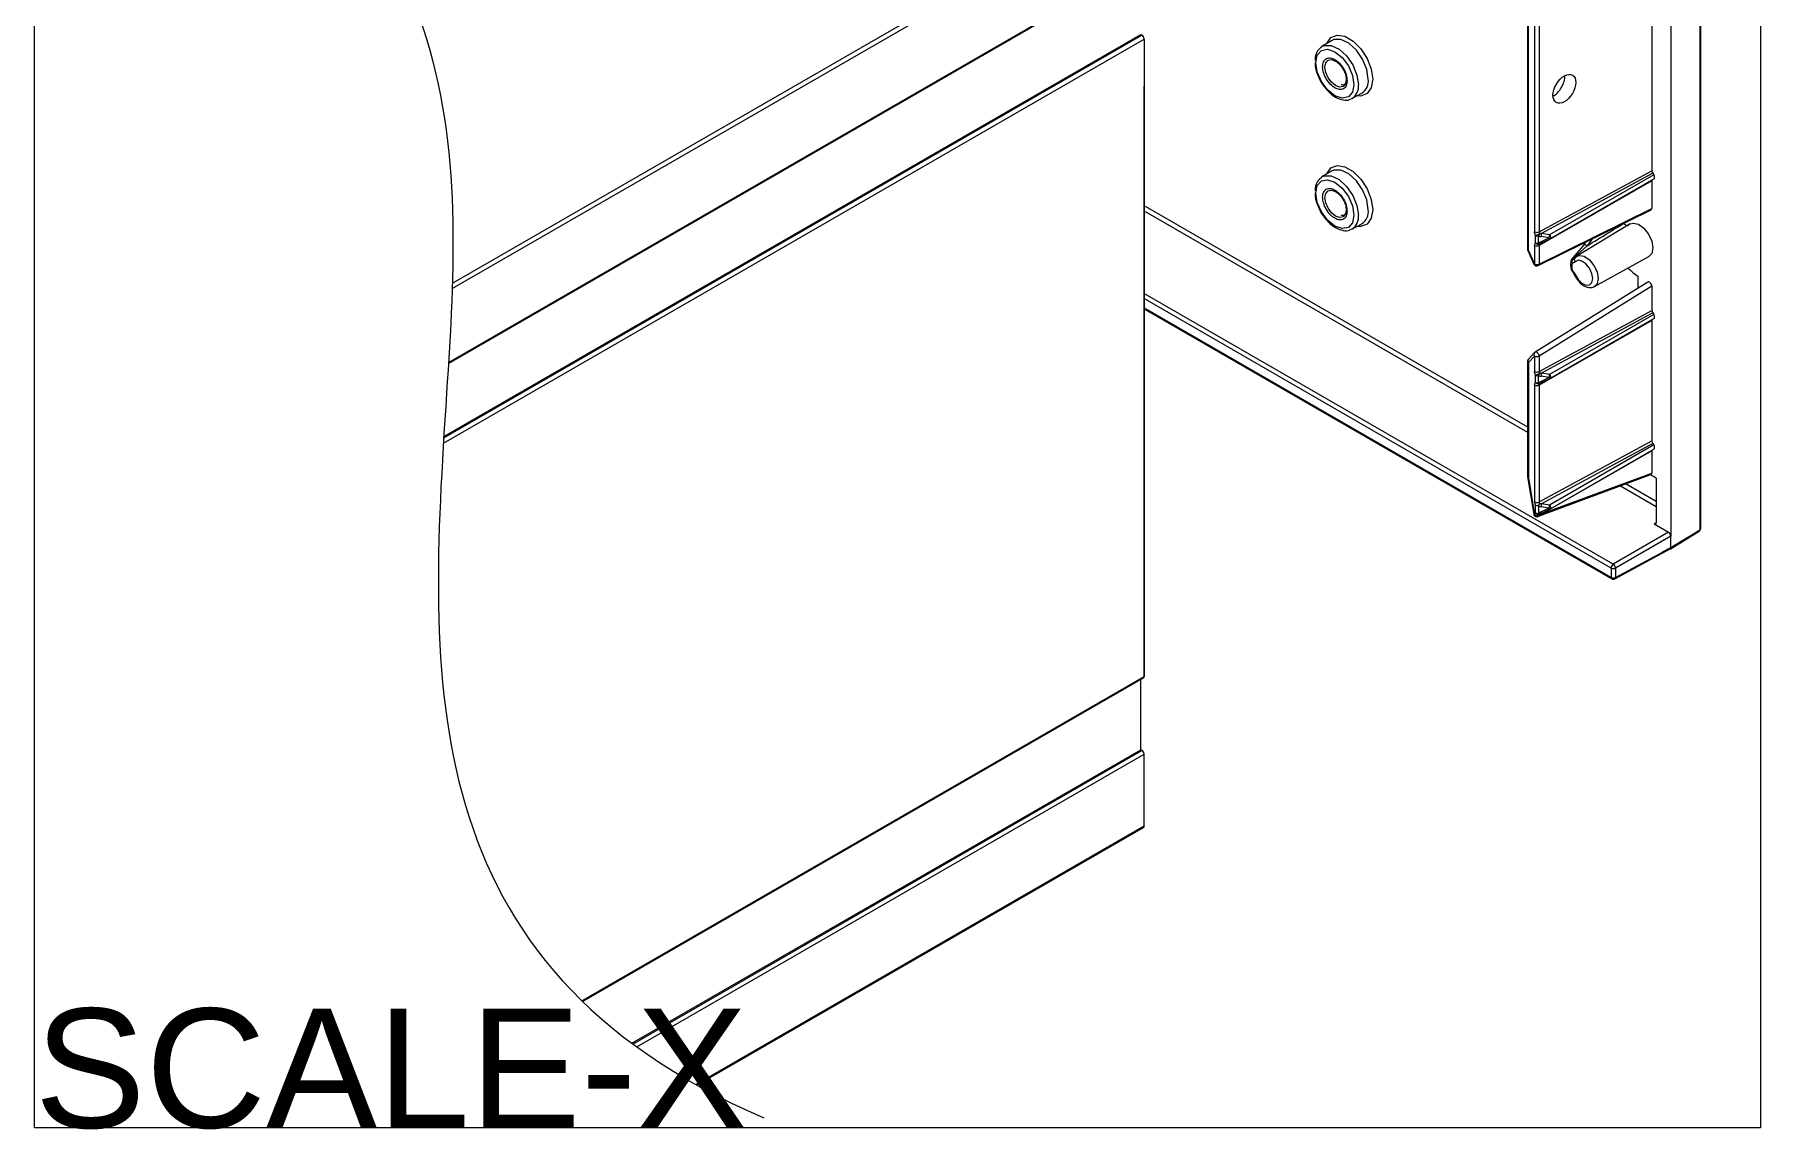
# Model space of a CAD drawing. Extents: x -0.4 to 5.43, y -6.33 to 0.
# Drawn here: x 0 to 5.43, y -6.33 to -2.89 of the extents above; entities that cross this region are included whole.
import ezdxf

# ---------------------------------------------------------------- set-up
doc = ezdxf.new("R2010")
doc.units = 0
doc.header["$LTSCALE"] = 0.5
doc.header["$MEASUREMENT"] = 0
for name, color, linetype in [('Dimension', 10, 'CONTINUOUS'), ('End Cap', 92, 'CONTINUOUS'), ('Housing', 150, 'CONTINUOUS')]:
    doc.layers.add(name, color=color, linetype=linetype)
doc.layers.add('Text-Unprinted', color=131, linetype='CONTINUOUS', plot=False)
doc.styles.add('LSAD_Standard', font='arial.ttf')

msp = doc.modelspace()

# ---------------------------------------------------------------- linework, layer by layer
at = {"layer": 'Dimension', "transparency": 16777216}
msp.add_open_spline([(0.2545, -1.7457), (1.3945, -2.4772), (1.2869, -4.1462), (1.1793, -5.8151), (2.2925, -6.2954)], degree=3, knots=[0.144615, 0.144615, 0.144615, 0.144615, 1, 2, 2, 2, 2], dxfattribs=at)
at = {"layer": 'End Cap', "linetype": 'Continuous', "lineweight": 25, "transparency": 16777216}
for p, q in [((5.2379, -4.4418), (5.2379, -1.4092)), ((5.2351, -1.4133), (5.2351, -4.4458)), ((5.1438, -1.466), (5.1438, -4.4663)), ((5.0842, -2.5282), (5.0842, -3.3169)), ((4.6935, -2.7332), (4.6935, -3.5635)), ((4.6964, -3.5676), (4.6964, -2.7373)), ((4.7157, -2.7311), (4.7157, -3.509)), ((4.7298, -2.7312), (4.7298, -3.5091)), ((4.0456, -2.9272), (4.047, -2.9263)), ((4.0771, -2.908), (4.047, -2.9263)), ((4.09, -2.972), (4.0929, -2.9739)), ((4.1416, -3.09), (4.1393, -3.0912)), ((4.1416, -3.09), (4.1724, -3.0731)), ((4.0456, -3.3375), (4.047, -3.3366)), ((4.0771, -3.3184), (4.047, -3.3366)), ((4.7298, -3.5091), (5.0842, -3.3169)), ((5.0842, -3.3488), (4.7298, -3.5518)), ((5.087, -3.325), (4.7376, -3.5145)), ((5.0903, -3.3299), (4.763, -3.5188)), ((4.7637, -3.5315), (5.091, -3.3426)), ((5.0842, -3.3488), (5.0842, -3.4353)), ((5.087, -3.325), (5.0903, -3.3299)), ((4.09, -3.3823), (4.0929, -3.3842)), ((3.4913, -3.4287), (4.6935, -4.1227)), ((3.4913, -3.445), (4.6935, -4.139)), ((4.7273, -3.6154), (5.0819, -3.44)), ((4.7298, -3.6106), (5.0842, -3.4353)), ((4.1416, -3.5003), (4.1393, -3.5015)), ((4.1416, -3.5003), (4.1724, -3.4834)), ((4.7186, -3.5435), (4.7186, -3.5206)), ((4.7283, -3.545), (4.7283, -3.5221)), ((4.7613, -3.5284), (4.7359, -3.5241)), ((4.763, -3.5188), (4.7376, -3.5145)), ((5.0159, -3.4843), (4.8486, -3.5857)), ((4.9959, -3.4827), (4.9958, -3.4826)), ((4.6944, -3.5676), (4.7136, -3.6105)), ((4.6964, -3.5676), (4.7157, -3.6105)), ((4.7157, -3.5517), (4.7157, -3.6105)), ((4.7298, -3.5518), (4.7298, -3.6106)), ((4.7343, -3.5458), (4.7375, -3.5439)), ((4.7613, -3.5284), (4.7359, -3.5406)), ((4.7376, -3.5441), (4.763, -3.5319)), ((4.8318, -3.5968), (4.8673, -3.555)), ((4.8808, -3.5527), (4.8385, -3.5915)), ((4.8673, -3.555), (4.878, -3.5409)), ((4.8968, -3.5315), (4.8808, -3.5527)), ((4.8444, -3.5892), (4.8495, -3.5852)), ((4.9037, -3.6812), (5.0752, -3.587)), ((5.072, -3.6671), (4.7175, -3.887)), ((5.0842, -3.6799), (4.7298, -3.8997)), ((5.0416, -3.686), (5.0416, -3.649)), ((5.0842, -3.6799), (5.0842, -3.756)), ((4.963, -4.5542), (3.4913, -3.7046)), ((4.9561, -4.5664), (3.4913, -3.7208)), ((4.9561, -4.5956), (3.4913, -3.75)), ((3.4913, -3.7534), (4.9581, -4.6002)), ((4.7298, -3.9482), (5.0842, -3.756)), ((5.0842, -3.7879), (4.7298, -3.9909)), ((5.087, -3.7641), (4.7376, -3.9536)), ((5.0903, -3.769), (4.763, -3.9579)), ((4.7637, -3.9706), (5.091, -3.7817)), ((5.0842, -3.7879), (5.0842, -4.1663)), ((5.087, -3.7641), (5.0903, -3.769)), ((4.7155, -3.8887), (4.6962, -3.9094)), ((4.6964, -3.9203), (4.7157, -3.8997)), ((4.7157, -3.8997), (4.7157, -3.9481)), ((4.7298, -3.8997), (4.7298, -3.9482)), ((4.6935, -3.9162), (4.6935, -4.2784)), ((4.6964, -3.9203), (4.6964, -4.2825)), ((4.7186, -3.9826), (4.7186, -3.9597)), ((4.763, -3.9579), (4.7376, -3.9536)), ((4.7157, -3.9908), (4.7157, -4.3584)), ((4.7283, -3.9841), (4.7283, -3.9612)), ((4.7298, -3.9909), (4.7298, -4.3585)), ((4.7343, -3.9849), (4.7375, -3.983)), ((4.7613, -3.9675), (4.7359, -3.9632)), ((4.7613, -3.9675), (4.7359, -3.9797)), ((4.7376, -3.9832), (4.763, -3.971)), ((4.7298, -4.3585), (5.0842, -4.1663)), ((5.087, -4.1744), (4.7376, -4.3639)), ((5.087, -4.1744), (5.0903, -4.1793)), ((5.0842, -4.1982), (4.743, -4.3936)), ((5.0903, -4.1793), (4.763, -4.3682)), ((4.7637, -4.3809), (5.091, -4.192)), ((5.0842, -4.1982), (5.0842, -4.2677)), ((4.6936, -4.28), (4.713, -4.3967)), ((4.6964, -4.2825), (4.7158, -4.3991)), ((4.7395, -4.3989), (5.0816, -4.2727)), ((4.743, -4.3936), (5.0842, -4.2677)), ((5.0984, -4.2841), (5.0797, -4.2733)), ((5.0984, -4.2841), (5.0984, -4.4236)), ((4.9861, -4.3079), (5.0984, -4.3727)), ((5.0033, -4.3016), (5.0984, -4.3564)), ((4.7186, -4.3929), (4.7186, -4.37)), ((4.7268, -4.3692), (4.7283, -4.3715)), ((4.7283, -4.3715), (4.7283, -4.3944)), ((4.7376, -4.3639), (4.7313, -4.3642)), ((4.7343, -4.3952), (4.7375, -4.3933)), ((4.7613, -4.3778), (4.7359, -4.3735)), ((4.7613, -4.3778), (4.7359, -4.39)), ((4.763, -4.3682), (4.7376, -4.3639)), ((4.7376, -4.3935), (4.763, -4.3813)), ((4.7273, -4.4041), (4.7397, -4.3988)), ((4.7397, -4.3988), (4.7395, -4.3989)), ((5.0912, -4.4277), (5.0984, -4.4233)), ((5.0912, -4.4277), (5.1367, -4.4539)), ((5.2048, -4.4646), (5.2351, -4.4458)), ((5.1367, -4.4539), (4.963, -4.5542)), ((5.1438, -4.4663), (4.9701, -4.5665)), ((5.1414, -4.5065), (5.2028, -4.4691)), ((5.1438, -4.5017), (5.1438, -4.4663)), ((5.2028, -4.4691), (5.2332, -4.4504)), ((4.9679, -4.6004), (5.0784, -4.5409)), ((4.9701, -4.5957), (5.0807, -4.5363)), ((5.0784, -4.5409), (5.1421, -4.5061)), ((4.9561, -4.5664), (4.9561, -4.5956)), ((4.9701, -4.5665), (4.9701, -4.5957))]:
    msp.add_line(p, q, dxfattribs=at)
at = {"layer": 'End Cap', "linetype": 'Continuous', "lineweight": 25, "transparency": 16777216, "flags": 128}
for points in [[(4.047, -2.9263), (4.0546, -2.9229), (4.0766, -2.923), (4.1011, -2.9345), (4.1247, -2.9559), (4.1443, -2.9843), (4.1572, -3.0159), (4.1618, -3.0464)], [(4.062, -2.9172), (4.0623, -2.9164), (4.0753, -2.898), (4.0951, -2.8902), (4.1194, -2.894), (4.1453, -2.909), (4.1696, -2.9332), (4.1894, -2.9639), (4.2023, -2.9972), (4.2068, -3.0292), (4.2023, -3.056), (4.1894, -3.0744), (4.1696, -3.0822), (4.1569, -3.0816)], [(4.1927, -3.0291), (4.1882, -2.9984), (4.1751, -2.9666), (4.1554, -2.9379), (4.1316, -2.9163), (4.1069, -2.9047), (4.0847, -2.9047), (4.0771, -2.908)], [(4.0282, -2.9774), (4.0327, -2.9536), (4.0457, -2.9387), (4.065, -2.9349), (4.0879, -2.9429), (4.1108, -2.9613), (4.1302, -2.9875), (4.1431, -3.0173), (4.1477, -3.0463)], [(4.1477, -3.0463), (4.1431, -3.0701), (4.1302, -3.085), (4.1108, -3.0888), (4.0879, -3.0809), (4.065, -3.0624), (4.0457, -3.0362), (4.0327, -3.0064), (4.0282, -2.9774)], [(4.1234, -3.03), (4.1209, -3.0433), (4.1137, -3.0516), (4.1028, -3.0537), (4.09, -3.0493), (4.0772, -3.0389), (4.0663, -3.0243), (4.0591, -3.0076), (4.0565, -2.9913), (4.0591, -2.978), (4.0663, -2.9697), (4.0772, -2.9676), (4.09, -2.972), (4.09, -2.972)], [(4.062, -3.3275), (4.0623, -3.3267), (4.0753, -3.3083), (4.0951, -3.3005), (4.1194, -3.3043), (4.1453, -3.3193), (4.1696, -3.3435), (4.1894, -3.3742), (4.2023, -3.4075), (4.2068, -3.4395), (4.2023, -3.4664), (4.1894, -3.4848), (4.1696, -3.4925), (4.1569, -3.4919)], [(4.0282, -3.3877), (4.0327, -3.3639), (4.0457, -3.349), (4.065, -3.3452), (4.0879, -3.3532), (4.1108, -3.3716), (4.1302, -3.3978), (4.1431, -3.4276), (4.1477, -3.4567)], [(4.047, -3.3366), (4.0546, -3.3333), (4.0766, -3.3333), (4.1011, -3.3448), (4.1247, -3.3662), (4.1443, -3.3946), (4.1572, -3.4262), (4.1618, -3.4567)], [(4.1927, -3.4395), (4.1882, -3.4087), (4.1751, -3.3769), (4.1554, -3.3482), (4.1316, -3.3267), (4.1069, -3.3151), (4.0847, -3.315), (4.0771, -3.3184)], [(5.091, -3.3426), (5.0915, -3.3423), (5.0924, -3.3412), (5.0929, -3.3397), (5.0931, -3.338), (5.0929, -3.336), (5.0924, -3.3339), (5.0915, -3.3318), (5.0903, -3.3299)], [(4.1477, -3.4567), (4.1431, -3.4804), (4.1302, -3.4953), (4.1108, -3.4991), (4.0879, -3.4912), (4.065, -3.4727), (4.0457, -3.4466), (4.0327, -3.4167), (4.0282, -3.3877)], [(4.1234, -3.4403), (4.1209, -3.4536), (4.1137, -3.4619), (4.1028, -3.464), (4.09, -3.4596), (4.0772, -3.4493), (4.0663, -3.4346), (4.0591, -3.4179), (4.0565, -3.4016), (4.0591, -3.3883), (4.0663, -3.38), (4.0772, -3.3779), (4.09, -3.3823), (4.09, -3.3823)], [(4.763, -3.5188), (4.7642, -3.5208), (4.7651, -3.5229), (4.7656, -3.525), (4.7658, -3.5269), (4.7656, -3.5287), (4.7651, -3.5301), (4.7642, -3.5312), (4.7637, -3.5315)], [(5.0159, -3.4843), (5.0255, -3.4814), (5.042, -3.485), (5.0592, -3.4972), (5.0741, -3.516), (5.0843, -3.538), (5.0878, -3.5597), (5.0843, -3.5772), (5.0752, -3.587)], [(4.6964, -3.5676), (4.6954, -3.5677), (4.6947, -3.5678), (4.6944, -3.5676), (4.6944, -3.5676)], [(4.8808, -3.5527), (4.8786, -3.5516), (4.8763, -3.5508), (4.8741, -3.5504), (4.872, -3.5505), (4.8702, -3.5511), (4.8688, -3.552), (4.8678, -3.5533), (4.8673, -3.555)], [(4.7136, -3.6105), (4.7137, -3.6106), (4.714, -3.6107), (4.7147, -3.6107), (4.7157, -3.6105)], [(4.8337, -3.6291), (4.8332, -3.6303), (4.833, -3.6313), (4.8332, -3.6321), (4.8333, -3.6323)], [(4.8431, -3.6435), (4.8524, -3.6591), (4.8645, -3.6709), (4.8773, -3.677), (4.8885, -3.6762), (4.8961, -3.6686), (4.8988, -3.6557), (4.8961, -3.6396), (4.8885, -3.6233), (4.8773, -3.6095), (4.8645, -3.6008), (4.8524, -3.5987), (4.8431, -3.6035)], [(4.8495, -3.5852), (4.8563, -3.5831), (4.8718, -3.5859), (4.8881, -3.597), (4.9023, -3.6145), (4.912, -3.6353), (4.9155, -3.6558), (4.912, -3.6723), (4.9042, -3.6809)], [(4.8431, -3.6435), (4.8419, -3.6437), (4.8411, -3.6437), (4.8406, -3.6435), (4.8406, -3.6435)], [(5.091, -3.7817), (5.0915, -3.7814), (5.0924, -3.7803), (5.0929, -3.7788), (5.0931, -3.7771), (5.0929, -3.7751), (5.0924, -3.773), (5.0915, -3.7709), (5.0903, -3.769)], [(4.7175, -3.887), (4.7183, -3.8867), (4.7202, -3.8867), (4.7223, -3.8875), (4.7245, -3.8892), (4.7266, -3.8915), (4.7282, -3.8942), (4.7293, -3.897), (4.7298, -3.8997)], [(4.763, -3.9579), (4.7642, -3.9599), (4.7651, -3.962), (4.7656, -3.9641), (4.7658, -3.966), (4.7656, -3.9678), (4.7651, -3.9692), (4.7642, -3.9703), (4.7637, -3.9706)], [(5.091, -4.192), (5.0915, -4.1917), (5.0924, -4.1906), (5.0929, -4.1892), (5.0931, -4.1874), (5.0929, -4.1854), (5.0924, -4.1833), (5.0915, -4.1813), (5.0903, -4.1793)], [(4.763, -4.3682), (4.7642, -4.3702), (4.7651, -4.3723), (4.7656, -4.3744), (4.7658, -4.3763), (4.7656, -4.3781), (4.7651, -4.3795), (4.7642, -4.3806), (4.7637, -4.3809)]]:
    msp.add_lwpolyline(points, dxfattribs=at)
at = {"layer": 'End Cap', "linetype": 'Continuous', "lineweight": 25, "transparency": 16777216}
for centre, radius, start, end in [((4.1485, -3.0354), 0.0446, 302.324, 8.0376), ((4.1179, -3.0526), 0.0443, 302.324, 8.0376), ((4.1179, -3.4629), 0.0443, 302.324, 8.0376), ((4.1485, -3.4457), 0.0446, 302.324, 8.0376), ((4.7228, -3.4953), 0.0155, 242.6565, 296.7662), ((4.7257, -3.5069), 0.0154, 242.6428, 279.7711), ((4.7143, -3.5153), 0.0233, 337.7408, 1.9215), ((4.7397, -3.5196), 0.0233, 337.7408, 1.9215), ((4.7035, -3.5635), 0.01, 180, 204.1869), ((4.6984, -3.563), 0.00498, 185.2037, 246.1164), ((4.7228, -3.538), 0.0155, 242.6565, 296.7662), ((4.7257, -3.5298), 0.0154, 242.6428, 279.7711), ((4.8536, -3.484), 0.1307, 205.6726, 207.2925), ((4.7381, -3.5436), 0.000686, 203.7781, 218.8313), ((4.8156, -3.5033), 0.0598, 204.851, 208.5613), ((4.7587, -3.5228), 0.0101, 295.595, 299.9973), ((4.7228, -3.6064), 0.01, 204.1869, 296.3192), ((4.7228, -3.5968), 0.0155, 242.6565, 296.7662), ((4.7246, -3.6109), 0.00524, 301.0557, 3.784), ((4.8383, -3.6007), 0.00784, 167.6205, 233.9447), ((4.8421, -3.6243), 0.0119, 191.873, 222.5531), ((4.8339, -3.6254), 0.00372, 200.5255, 266.0156), ((4.8421, -3.6022), 0.0119, 135.5917, 164.4835), ((4.8798, -3.6181), 0.0474, 166.5431, 193.4569), ((4.8467, -3.6025), 0.0138, 126.6726, 199.0018), ((4.8396, -3.5998), 0.00842, 97.3175, 135.0955), ((4.8501, -3.5969), 0.00963, 126.7054, 222.608), ((5.1387, -3.4977), 0.1798, 224.1565, 237.2842), ((4.7221, -3.894), 0.00851, 141.1988, 221.3329), ((4.7228, -3.8956), 0.0101, 121.8118, 136.9871), ((4.7228, -3.8859), 0.0155, 242.6565, 296.7662), ((4.7035, -3.9162), 0.0101, 136.9871, 180), ((4.6984, -3.9158), 0.00498, 185.2037, 246.1164), ((4.7032, -3.9147), 0.00878, 142.6603, 219.8714), ((4.7228, -3.9344), 0.0155, 242.6565, 296.7662), ((4.7257, -3.946), 0.0154, 242.6428, 279.7711), ((4.7143, -3.9544), 0.0233, 337.7408, 1.9215), ((4.7397, -3.9587), 0.0233, 337.7408, 1.9215), ((4.7228, -3.9771), 0.0155, 242.6565, 296.7662), ((4.7257, -3.9689), 0.0154, 242.6428, 279.7711), ((4.8536, -3.9231), 0.1307, 205.6726, 207.2925), ((4.7381, -3.9827), 0.000686, 203.7781, 218.8313), ((4.8156, -3.9424), 0.0598, 204.851, 208.5613), ((4.7587, -3.9619), 0.0101, 295.595, 299.9973), ((4.7035, -4.2784), 0.01, 180, 189.4468), ((4.6984, -4.2779), 0.00498, 185.2037, 246.1164), ((4.697, -4.279), 0.00358, 197.4738, 260.2342), ((4.7228, -4.3447), 0.0155, 242.6565, 296.7662), ((4.7257, -4.3792), 0.0154, 242.6428, 279.7711), ((4.7273, -4.3877), 0.0101, 210.6572, 293.2771), ((4.7143, -4.3647), 0.0233, 337.7408, 1.9215), ((4.8536, -4.3334), 0.1307, 205.6726, 207.2925), ((4.7381, -4.3931), 0.000686, 203.7781, 218.8313), ((4.737, -4.3935), 0.00597, 296.4642, 358.3779), ((4.7397, -4.369), 0.0233, 337.7408, 1.9215), ((4.8156, -4.3527), 0.0598, 204.851, 208.5613), ((4.7587, -4.3722), 0.0101, 295.595, 299.9973), ((4.7229, -4.395), 0.0101, 189.4468, 294.4848), ((4.7164, -4.3956), 0.00358, 197.4738, 260.2342), ((5.2279, -4.4418), 0.0101, 301.7291, 0), ((5.2302, -4.4464), 0.00497, 307.033, 6.4015), ((5.233, -4.4414), 0.00498, 295.3879, 354.638), ((5.1998, -4.4652), 0.00497, 307.0348, 6.4013), ((4.9715, -4.5671), 0.0155, 123.2297, 177.3477), ((4.9542, -4.5675), 0.0159, 3.5222, 56.4778), ((5.0756, -4.5368), 0.00504, 303.6566, 5.5302), ((4.961, -4.5962), 0.00496, 173.763, 234.9248), ((4.9632, -4.5527), 0.0155, 242.6565, 296.7662), ((4.9632, -4.5819), 0.0155, 242.6565, 296.7662), ((4.9632, -4.5915), 0.0101, 240.0027, 298.2656), ((4.9653, -4.5962), 0.0049, 302.6721, 6.5147)]:
    msp.add_arc(centre, radius, start, end, dxfattribs=at)
msp.add_ellipse((4.8094, -3.0594), major_axis=(0.0257, 0.0429), ratio=0.587369, dxfattribs=at)
for centre, major_axis, ratio, start_param, end_param in [((4.7762, -3.0402), (0.0244, 0.0437), 0.567218, 3.840847, 5.532175), ((5.0913, -3.321), (-0.00503, 0.00871), 0.577247, 0.7853, 1.701715), ((5.0913, -3.3529), (-0.00503, 0.0087), 0.577517, 0.436885, 0.785534), ((5.0771, -3.4312), (-0.00502, 0.00872), 0.576824, 3.105219, 3.927965), ((5.0771, -3.6758), (-0.00502, 0.00871), 0.577938, 3.928935, 6.458697), ((5.0913, -3.7601), (-0.00503, 0.00871), 0.577247, 0.7853, 1.701715), ((5.0913, -3.792), (-0.00503, 0.0087), 0.577517, 0.436885, 0.785534), ((5.0913, -4.1704), (-0.00503, 0.00871), 0.577247, 0.7853, 1.701715), ((5.0913, -4.2023), (-0.00503, 0.0087), 0.577517, 0.436885, 0.785534), ((5.0771, -4.2636), (-0.00496, 0.00884), 0.575628, 3.049856, 3.939015), ((5.0912, -4.4195), (-0.00503, 0.00871), 0.577206, 2.356428, 3.92692), ((5.1437, -0.4036), (2.576, 4.3078), 0.587369, 3.918493, 3.935981), ((5.1367, -4.4622), (-0.00502, 0.0087), 0.577557, 3.927224, 5.497716), ((5.1439, -0.4035), (2.4446, 4.3837), 0.567218, 3.918447, 3.935936)]:
    msp.add_ellipse(centre, major_axis=major_axis, ratio=ratio, start_param=start_param, end_param=end_param, dxfattribs=at)
for points, knots in [([(4.0457, -2.9279), (4.0412, -2.9316), (4.0316, -2.9395), (4.0262, -2.9556), (4.0256, -2.9669), (4.0255, -2.9703)], [0, 0, 0, 0, 0.375769, 0.811374, 1, 1, 1, 1]), ([(4.0254, -2.9762), (4.0256, -2.98), (4.0262, -2.9929), (4.0333, -3.0163), (4.0425, -3.0371), (4.0497, -3.0458), (4.0503, -3.0466)], [0, 0, 0, 0, 0.167097, 0.563559, 0.959799, 1, 1, 1, 1]), ([(4.0494, -2.9896), (4.05, -2.9843), (4.0511, -2.9733), (4.06, -2.9635), (4.0729, -2.961), (4.0879, -2.9663), (4.1029, -2.9784), (4.1158, -2.9957), (4.1247, -3.0157), (4.1258, -3.028), (4.1264, -3.0341)], [0, 0, 0, 0, 0.122708, 0.249995, 0.377359, 0.499991, 0.622604, 0.749986, 0.877217, 1, 1, 1, 1]), ([(4.0928, -2.974), (4.0959, -2.9764), (4.1028, -2.9815), (4.1125, -2.9943), (4.1199, -3.0093), (4.1235, -3.0224), (4.1231, -3.0283), (4.123, -3.0303)], [0, 0, 0, 0, 0.194627, 0.422269, 0.655178, 0.887416, 1, 1, 1, 1]), ([(4.1264, -3.0341), (4.1258, -3.0394), (4.1247, -3.0504), (4.1158, -3.0602), (4.1029, -3.0627), (4.0879, -3.0574), (4.0729, -3.0453), (4.06, -3.028), (4.0511, -3.008), (4.05, -2.9957), (4.0494, -2.9896)], [0, 0, 0, 0, 0.1227078, 0.2499954, 0.3773589, 0.4999912, 0.6226044, 0.7499861, 0.8772165, 1, 1, 1, 1]), ([(4.0503, -3.0466), (4.0559, -3.0542), (4.0677, -3.0701), (4.0903, -3.0872), (4.1128, -3.0953), (4.1302, -3.0961), (4.137, -3.0914), (4.1384, -3.0904)], [0, 0, 0, 0, 0.2211494, 0.4690981, 0.7207869, 0.9404205, 1, 1, 1, 1]), ([(4.1208, -3.0415), (4.1206, -3.0422), (4.1193, -3.0457), (4.116, -3.0466), (4.1118, -3.0484), (4.1079, -3.0467), (4.1076, -3.0465)], [0, 0, 0, 0, 0.108023, 0.526856, 0.961863, 1, 1, 1, 1]), ([(4.0457, -3.3383), (4.0412, -3.3419), (4.0316, -3.3498), (4.0262, -3.3659), (4.0256, -3.3772), (4.0255, -3.3806)], [0, 0, 0, 0, 0.375769, 0.8113738, 1, 1, 1, 1]), ([(4.0254, -3.3865), (4.0256, -3.3903), (4.0262, -3.4032), (4.0333, -3.4266), (4.0425, -3.4474), (4.0497, -3.4561), (4.0503, -3.4569)], [0, 0, 0, 0, 0.167097, 0.563559, 0.959799, 1, 1, 1, 1]), ([(4.0494, -3.4), (4.05, -3.3946), (4.0511, -3.3836), (4.06, -3.3738), (4.0729, -3.3713), (4.0879, -3.3766), (4.1029, -3.3887), (4.1158, -3.406), (4.1247, -3.4261), (4.1258, -3.4383), (4.1264, -3.4444)], [0, 0, 0, 0, 0.122708, 0.249995, 0.377359, 0.499991, 0.622604, 0.749986, 0.877217, 1, 1, 1, 1]), ([(4.1264, -3.4444), (4.1258, -3.4498), (4.1247, -3.4607), (4.1158, -3.4705), (4.1029, -3.473), (4.0879, -3.4677), (4.0729, -3.4556), (4.06, -3.4383), (4.0511, -3.4183), (4.05, -3.406), (4.0494, -3.4)], [0, 0, 0, 0, 0.122708, 0.249995, 0.377359, 0.499991, 0.622604, 0.749986, 0.877217, 1, 1, 1, 1]), ([(4.0928, -3.3843), (4.0959, -3.3867), (4.1028, -3.3918), (4.1125, -3.4046), (4.1199, -3.4196), (4.1235, -3.4328), (4.1231, -3.4387), (4.123, -3.4406)], [0, 0, 0, 0, 0.194627, 0.422269, 0.655178, 0.887416, 1, 1, 1, 1]), ([(4.0503, -3.4569), (4.0559, -3.4645), (4.0677, -3.4804), (4.0903, -3.4975), (4.1128, -3.5056), (4.1302, -3.5065), (4.137, -3.5017), (4.1384, -3.5007)], [0, 0, 0, 0, 0.221149, 0.469098, 0.720787, 0.940421, 1, 1, 1, 1]), ([(4.1208, -3.4518), (4.1206, -3.4525), (4.1193, -3.456), (4.116, -3.4569), (4.1118, -3.4587), (4.1079, -3.457), (4.1076, -3.4568)], [0, 0, 0, 0, 0.108023, 0.526856, 0.961863, 1, 1, 1, 1]), ([(4.7186, -3.5206), (4.7177, -3.5183), (4.716, -3.5143), (4.7158, -3.5106), (4.7157, -3.509)], [0, 0, 0, 0, 0.558435, 1, 1, 1, 1]), ([(4.7186, -3.5206), (4.7195, -3.5203), (4.7214, -3.5196), (4.7252, -3.518), (4.7287, -3.5163), (4.7305, -3.5153), (4.7313, -3.5148)], [0, 0, 0, 0, 0.270335, 0.56241, 0.789662, 1, 1, 1, 1]), ([(4.7313, -3.5148), (4.7309, -3.5163), (4.7303, -3.5189), (4.7289, -3.5211), (4.7283, -3.5221)], [0, 0, 0, 0, 0.56, 1, 1, 1, 1]), ([(4.7283, -3.5221), (4.7296, -3.5225), (4.732, -3.5234), (4.7346, -3.5239), (4.7359, -3.5241)], [0, 0, 0, 0, 0.525938, 1, 1, 1, 1]), ([(4.7376, -3.5145), (4.7363, -3.5146), (4.7342, -3.5148), (4.7321, -3.5148), (4.7313, -3.5148)], [0, 0, 0, 0, 0.602078, 1, 1, 1, 1]), ([(4.8808, -3.5527), (4.9023, -3.5397), (4.9407, -3.5163), (4.979, -3.4929), (4.9959, -3.4827)], [0, 0, 0, 0, 0.56, 1, 1, 1, 1]), ([(4.9959, -3.4827), (4.9974, -3.484), (5.0003, -3.4868), (5.005, -3.4888), (5.0093, -3.4891), (5.0114, -3.4877), (5.0124, -3.487)], [0, 0, 0, 0, 0.249929, 0.499854, 0.749774, 1, 1, 1, 1]), ([(4.7157, -3.5517), (4.7159, -3.5498), (4.7161, -3.5464), (4.7178, -3.5444), (4.7186, -3.5435)], [0, 0, 0, 0, 0.558399, 1, 1, 1, 1]), ([(4.7313, -3.5476), (4.7302, -3.548), (4.7279, -3.5489), (4.724, -3.5481), (4.7207, -3.5461), (4.7193, -3.5443), (4.7186, -3.5435)], [0, 0, 0, 0, 0.270335, 0.56241, 0.789662, 1, 1, 1, 1]), ([(4.7359, -3.5406), (4.7343, -3.5414), (4.7317, -3.5427), (4.7293, -3.5443), (4.7283, -3.545)], [0, 0, 0, 0, 0.593899, 1, 1, 1, 1]), ([(4.7283, -3.545), (4.7291, -3.5458), (4.7304, -3.5473), (4.731, -3.5475), (4.7313, -3.5476)], [0, 0, 0, 0, 0.56, 1, 1, 1, 1]), ([(4.7313, -3.5476), (4.7324, -3.547), (4.7344, -3.5457), (4.7366, -3.5446), (4.7376, -3.544)], [0, 0, 0, 0, 0.517849, 1, 1, 1, 1]), ([(4.8306, -3.599), (4.8299, -3.6028), (4.8281, -3.6114), (4.8296, -3.6212), (4.8305, -3.6267)], [0, 0, 0, 0, 0.435871, 1, 1, 1, 1]), ([(4.8333, -3.6323), (4.8347, -3.634), (4.8376, -3.6373), (4.8396, -3.6414), (4.8406, -3.6435)], [0, 0, 0, 0, 0.498484, 1, 1, 1, 1]), ([(4.8431, -3.6035), (4.8416, -3.6047), (4.839, -3.6069), (4.8353, -3.607), (4.8337, -3.607)], [0, 0, 0, 0, 0.560129, 1, 1, 1, 1]), ([(4.8337, -3.6291), (4.8357, -3.6316), (4.8394, -3.6359), (4.8419, -3.6412), (4.8431, -3.6435)], [0, 0, 0, 0, 0.5591514, 1, 1, 1, 1]), ([(4.8385, -3.5915), (4.8397, -3.5914), (4.842, -3.5913), (4.8436, -3.5899), (4.8444, -3.5892)], [0, 0, 0, 0, 0.514229, 1, 1, 1, 1]), ([(4.8406, -3.6435), (4.8424, -3.6472), (4.8461, -3.655), (4.8516, -3.6611), (4.8545, -3.6643)], [0, 0, 0, 0, 0.491061, 1, 1, 1, 1]), ([(4.8545, -3.6643), (4.856, -3.6663), (4.8619, -3.6739), (4.8744, -3.6817), (4.889, -3.6853), (4.8998, -3.6843), (4.9035, -3.6809), (4.9042, -3.6803)], [0, 0, 0, 0, 0.113674, 0.434844, 0.713581, 0.951973, 1, 1, 1, 1]), ([(4.7186, -3.9597), (4.7177, -3.9574), (4.716, -3.9534), (4.7158, -3.9497), (4.7157, -3.9481)], [0, 0, 0, 0, 0.558435, 1, 1, 1, 1]), ([(4.7186, -3.9597), (4.7195, -3.9594), (4.7214, -3.9587), (4.7252, -3.9571), (4.7287, -3.9554), (4.7305, -3.9544), (4.7313, -3.9539)], [0, 0, 0, 0, 0.2703354, 0.5624102, 0.7896624, 1, 1, 1, 1]), ([(4.7313, -3.9539), (4.7309, -3.9554), (4.7303, -3.958), (4.7289, -3.9602), (4.7283, -3.9612)], [0, 0, 0, 0, 0.56, 1, 1, 1, 1]), ([(4.7376, -3.9536), (4.7363, -3.9537), (4.7342, -3.9539), (4.7321, -3.9539), (4.7313, -3.9539)], [0, 0, 0, 0, 0.602078, 1, 1, 1, 1]), ([(4.7157, -3.9908), (4.7159, -3.9889), (4.7161, -3.9855), (4.7178, -3.9835), (4.7186, -3.9826)], [0, 0, 0, 0, 0.558399, 1, 1, 1, 1]), ([(4.7313, -3.9867), (4.7302, -3.9872), (4.7279, -3.988), (4.724, -3.9872), (4.7207, -3.9852), (4.7193, -3.9834), (4.7186, -3.9826)], [0, 0, 0, 0, 0.2703354, 0.5624102, 0.7896624, 1, 1, 1, 1]), ([(4.7283, -3.9612), (4.7296, -3.9616), (4.732, -3.9625), (4.7346, -3.963), (4.7359, -3.9632)], [0, 0, 0, 0, 0.525938, 1, 1, 1, 1]), ([(4.7359, -3.9797), (4.7343, -3.9805), (4.7317, -3.9818), (4.7293, -3.9834), (4.7283, -3.9841)], [0, 0, 0, 0, 0.593899, 1, 1, 1, 1]), ([(4.7283, -3.9841), (4.7291, -3.9849), (4.7304, -3.9864), (4.731, -3.9866), (4.7313, -3.9867)], [0, 0, 0, 0, 0.56, 1, 1, 1, 1]), ([(4.7313, -3.9867), (4.7324, -3.9861), (4.7344, -3.9848), (4.7366, -3.9837), (4.7376, -3.9831)], [0, 0, 0, 0, 0.5178492, 1, 1, 1, 1]), ([(4.7157, -4.3584), (4.7159, -4.3605), (4.7162, -4.3643), (4.7179, -4.3682), (4.7186, -4.37)], [0, 0, 0, 0, 0.560176, 1, 1, 1, 1]), ([(4.7186, -4.3929), (4.7178, -4.3938), (4.7165, -4.3954), (4.716, -4.398), (4.7158, -4.3991)], [0, 0, 0, 0, 0.559639, 1, 1, 1, 1]), ([(4.7268, -4.3692), (4.7275, -4.3685), (4.7286, -4.3675), (4.7301, -4.3658), (4.7309, -4.3648), (4.7313, -4.3642)], [0, 0, 0, 0, 0.423049, 0.639487, 1, 1, 1, 1]), ([(4.7283, -4.3715), (4.7296, -4.3719), (4.732, -4.3728), (4.7346, -4.3733), (4.7359, -4.3735)], [0, 0, 0, 0, 0.525839, 1, 1, 1, 1]), ([(4.7359, -4.39), (4.7343, -4.3908), (4.7317, -4.3921), (4.7293, -4.3937), (4.7283, -4.3944)], [0, 0, 0, 0, 0.593899, 1, 1, 1, 1]), ([(4.7283, -4.3944), (4.7291, -4.3952), (4.7304, -4.3967), (4.731, -4.3969), (4.7313, -4.397)], [0, 0, 0, 0, 0.56, 1, 1, 1, 1]), ([(4.743, -4.3936), (4.7408, -4.3947), (4.7365, -4.3968), (4.7321, -4.3991), (4.7299, -4.4002)], [0, 0, 0, 0, 0.491787, 1, 1, 1, 1]), ([(4.7313, -4.397), (4.7324, -4.3964), (4.7344, -4.3951), (4.7366, -4.394), (4.7376, -4.3934)], [0, 0, 0, 0, 0.517849, 1, 1, 1, 1]), ([(4.7158, -4.3991), (4.7169, -4.3998), (4.7192, -4.4011), (4.7235, -4.4017), (4.7272, -4.4014), (4.729, -4.4006), (4.7299, -4.4002)], [0, 0, 0, 0, 0.270459, 0.562378, 0.789539, 1, 1, 1, 1]), ([(4.7299, -4.4002), (4.7297, -4.4009), (4.7292, -4.4024), (4.7282, -4.4037), (4.7273, -4.404), (4.7271, -4.404)], [0, 0, 0, 0, 0.3821935, 0.8429677, 1, 1, 1, 1]), ([(5.1416, -4.5062), (5.1418, -4.5061), (5.1427, -4.5058), (5.1436, -4.5042), (5.1437, -4.5025), (5.1438, -4.5017)], [0, 0, 0, 0, 0.146814, 0.628655, 1, 1, 1, 1])]:
    msp.add_open_spline(points, degree=3, knots=knots, dxfattribs=at)
for points in [[(4.7313, -3.5148), (4.7309, -3.5138), (4.73, -3.5118), (4.7299, -3.51), (4.7298, -3.5091)], [(4.7298, -3.5518), (4.7299, -3.5509), (4.73, -3.5492), (4.7309, -3.5481), (4.7313, -3.5476)], [(4.7313, -3.9539), (4.7309, -3.9529), (4.73, -3.951), (4.7299, -3.9491), (4.7298, -3.9482)], [(4.7298, -3.9909), (4.7299, -3.99), (4.73, -3.9883), (4.7309, -3.9872), (4.7313, -3.9867)], [(4.7186, -4.37), (4.7192, -4.3701), (4.7203, -4.3702), (4.7223, -4.3702), (4.7245, -4.3699), (4.726, -4.3694), (4.7268, -4.3692)], [(4.7313, -4.3642), (4.7309, -4.3632), (4.73, -4.3613), (4.7299, -4.3594), (4.7298, -4.3585)], [(4.7299, -4.4002), (4.73, -4.3995), (4.7303, -4.3983), (4.731, -4.3974), (4.7313, -4.397)]]:
    msp.add_open_spline(points, degree=3, dxfattribs=at)
at = {"layer": 'Housing', "linetype": 'Continuous', "lineweight": 25, "transparency": 16777216}
for p, q in [((1.313, -3.6876), (3.4883, -2.4325)), ((1.3136, -3.671), (3.4813, -2.4203)), ((1.3014, -3.9197), (3.4883, -2.6579)), ((1.3012, -3.9232), (3.4862, -2.6624)), ((1.2853, -4.1739), (3.4883, -2.9028)), ((1.2864, -4.157), (3.4813, -2.8906)), ((1.2866, -4.1528), (3.4777, -2.8886)), ((3.4883, -4.9071), (3.4883, -3.0507)), ((1.7205, -5.9271), (3.4883, -4.9071)), ((1.7227, -5.9292), (3.4863, -4.9116)), ((3.4777, -5.1377), (3.4777, -4.9166)), ((1.8779, -6.0608), (3.4777, -5.1377)), ((1.881, -6.0631), (3.4813, -5.1398)), ((1.8934, -6.0723), (3.4883, -5.152)), ((3.4813, -5.1398), (3.4777, -5.1377)), ((3.4883, -5.3774), (3.4883, -5.152)), ((2.079, -6.1905), (3.4883, -5.3774)), ((2.082, -6.1922), (3.4863, -5.382))]:
    msp.add_line(p, q, dxfattribs=at)
at = {"layer": 'Housing', "linetype": 'Continuous', "transparency": 16777216}
for p, q in [((3.4777, -2.8886), (3.4813, -2.8906)), ((3.4883, -2.9028), (3.4883, -4.9071))]:
    msp.add_line(p, q, dxfattribs=at)
msp.add_arc((3.473, -2.9035), 0.0154, 2.6055, 57.3945, dxfattribs=at)
at = {"layer": 'Housing', "linetype": 'Continuous', "lineweight": 25, "transparency": 16777216}
for centre, radius, start, end in [((3.4834, -4.9076), 0.00493, 305.0133, 6.2988), ((3.473, -5.1527), 0.0154, 2.6055, 57.3945), ((3.4834, -5.3779), 0.00493, 305.0133, 6.2988)]:
    msp.add_arc(centre, radius, start, end, dxfattribs=at)
at = {"layer": 'Text-Unprinted', "transparency": 16777216}
msp.add_lwpolyline([(0, 0), (5.4258, 0), (5.4258, -6.3266), (0, -6.3266)], close=True, dxfattribs=at)

# ---------------------------------------------------------------- texts
at = {"layer": 'Text-Unprinted', "ltscale": 0.5, "transparency": 16777216, "style": 'LSAD_Standard'}
msp.add_attdef('SCALE-X', (0, -6.3266), 'XEffectiveScaleFactor', height=0.375, dxfattribs=at)

doc.saveas('drawing.dxf')
